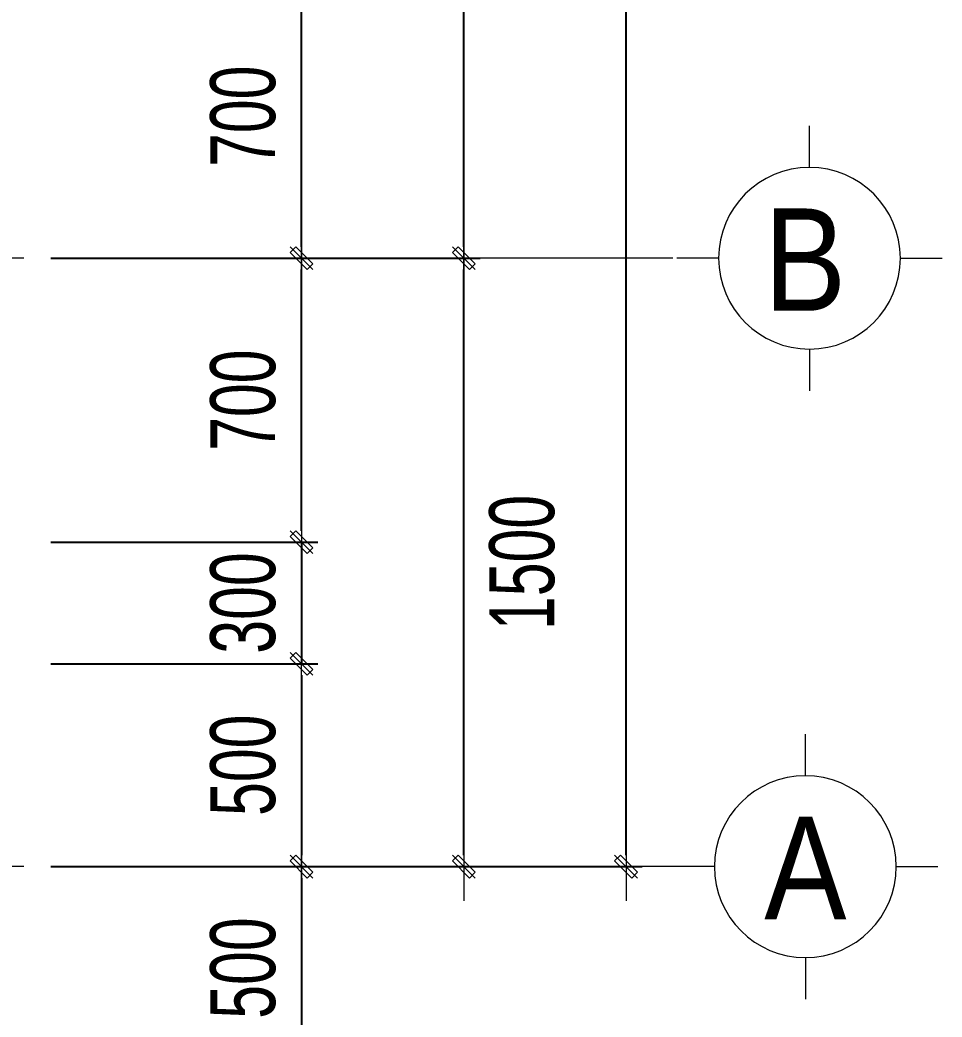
# Model space of a CAD drawing. Header units: millimetres. Extents: x -295047 to 304185, y -728047 to -308748.
# Drawn here: x -152850 to -150576, y -332047 to -329589 of the extents above; entities that cross this region are included whole.
import ezdxf
from ezdxf.enums import TextEntityAlignment as Align

# ---------------------------------------------------------------- set-up
doc = ezdxf.new("R2010")
doc.units = ezdxf.units.MM
doc.header["$MEASUREMENT"] = 0
doc.header["$PDMODE"] = 32
doc.linetypes.add('CENTERX2', pattern=[4, 2.5, -0.5, 0.5, -0.5])
doc.linetypes.add('DASHDOT', pattern=[1, 0.5, -0.25, 0, -0.25])
doc.layers.get('Defpoints').update_dxf_attribs({"color": 1})
for name, color, linetype, lineweight in [('LC Dim', 8, 'Continuous', 18), ('LC ISO', 153, 'Continuous', 13), ('LC Net manh', 219, 'Continuous', 5), ('LC Net truc', 79, 'DASHDOT', 13), ('LC Text1', 3, 'Continuous', 20)]:
    doc.layers.add(name, color=color, linetype=linetype, lineweight=lineweight)
doc.styles.add('HOATBIF', font='hoatbif.shx', dxfattribs={"width": 0.7})
doc.styles.add('LC 1', font='VHAVANB.TTF')
doc.dimstyles.new('1-100', dxfattribs={"dimscale": 100, "dimtxt": 2.5, "dimasz": 0.35, "dimexe": 0.5, "dimexo": 0, "dimgap": 0.8, "dimtad": 1, "dimdec": 0, "dimzin": 0, "dimdsep": 46, "dimtxsty": 'HOATBIF', "dimblk1": 'DOT', "dimblk2": 'DOT', "dimsah": 1, "dimcen": -1, "dimdle": 1, "dimclrd": 256, "dimclre": 256, "dimclrt": 4, "dimadec": 3, "dimazin": 2, "dimtfac": 0.333333, "dimtdec": 0, "dimtix": 1, "dimtmove": 2, "dimatfit": 3, "dimldrblk": 'DOT', "dimfxl": 1, "dimtvp": 0.833333, "dimtolj": 1, "dimtzin": 0, "dimarcsym": 0})
doc.dimstyles.new('mb', dxfattribs={"dimscale": 71, "dimtxt": 2.5, "dimasz": 0.35, "dimexe": 0.5, "dimexo": 0, "dimgap": 0.8, "dimtad": 1, "dimdec": 0, "dimzin": 0, "dimdsep": 46, "dimtxsty": 'HOATBIF', "dimblk1": 'DOT', "dimblk2": 'DOT', "dimsah": 1, "dimcen": -1, "dimdle": 1, "dimclrd": 256, "dimclre": 256, "dimclrt": 4, "dimadec": 3, "dimazin": 2, "dimtfac": 0.333333, "dimtdec": 0, "dimtix": 1, "dimtmove": 2, "dimatfit": 3, "dimldrblk": 'DOT', "dimfxl": 1, "dimtvp": 0.833333, "dimtolj": 1, "dimtzin": 0, "dimarcsym": 0})

# ---------------------------------------------------------------- blocks, each defined once
blk = doc.blocks.new('DOT')
at = {"layer": 'LC Dim', "color": 4}
blk.add_line((-1, -1), (1, 1), dxfattribs=at)
at = {"layer": 'LC Dim'}
blk.add_line((-3, 0), (3, 0), dxfattribs=at)
at = {"layer": 'LC Dim', "color": 4}
blk.add_lwpolyline([(0.5, 1), (-1, -0.5), (-0.5, -1), (1, 0.5)], close=True, dxfattribs=at)
blk = doc.blocks.new('*D666')
at = {"layer": 'Defpoints', "color": 0, "ltscale": 2, "transparency": 16777216}
for p in [(-152773.5, -329476.6), (-152155.6, -329476.6), (-152773.5, -330176.6)]:
    blk.add_point(p, dxfattribs=at)
at = {"layer": 'LC Dim', "lineweight": -2, "ltscale": 2, "transparency": 16777216}
for p, q in [((-152773.5, -329476.6), (-152115.6, -329476.6)), ((-152155.6, -330148.6), (-152155.6, -329504.6)), ((-152773.5, -330176.6), (-152115.6, -330176.6))]:
    blk.add_line(p, q, dxfattribs=at)
at = {"layer": 'LC Dim', "lineweight": -2, "ltscale": 2, "transparency": 16777216, "xscale": 28, "yscale": 28, "zscale": 28}
for p, rotation in [((-152155.6, -329476.6), 90), ((-152155.6, -330176.6), 270)]:
    blk.add_blockref('DOT', p, dxfattribs=dict(at, rotation=rotation))
at = {"layer": 'LC Dim', "color": 4, "ltscale": 2, "transparency": 16777216, "insert": (-152299.6, -329826.6), "char_height": 160, "attachment_point": 5, "rotation": 90, "style": 'HOATBIF'}
blk.add_mtext('\\A1;700', dxfattribs=at)
blk = doc.blocks.new('_Dot')
at = {"color": 0, "linetype": 'ByBlock', "lineweight": -2}
blk.add_line((-0.5, 0), (-1, 0), dxfattribs=at)
at = {"color": 0, "linetype": 'ByBlock', "const_width": 0.5}
blk.add_lwpolyline([(-0.25, 0, 1), (0.25, 0, 1)], format="xyb", close=True, dxfattribs=at)
blk = doc.blocks.new('*D672')
at = {"layer": 'Defpoints', "color": 0, "ltscale": 2, "transparency": 16777216}
for p in [(-152773.5, -330176.6), (-151755.6, -330176.6), (-152773.5, -331676.6)]:
    blk.add_point(p, dxfattribs=at)
at = {"layer": 'LC Dim', "lineweight": -2, "ltscale": 2, "transparency": 16777216}
for p, q in [((-152773.5, -330176.6), (-151715.6, -330176.6)), ((-151755.6, -331648.6), (-151755.6, -330204.6)), ((-152773.5, -331676.6), (-151715.6, -331676.6))]:
    blk.add_line(p, q, dxfattribs=at)
at = {"layer": 'LC Dim', "lineweight": -2, "ltscale": 2, "transparency": 16777216, "xscale": 28, "yscale": 28, "zscale": 28}
for p, rotation in [((-151755.6, -330176.6), 90), ((-151755.6, -331676.6), 270)]:
    blk.add_blockref('DOT', p, dxfattribs=dict(at, rotation=rotation))
at = {"layer": 'LC Dim', "color": 4, "ltscale": 2, "transparency": 16777216, "insert": (-151611.6, -330926.6), "char_height": 160, "attachment_point": 5, "rotation": 90, "style": 'HOATBIF'}
blk.add_mtext('\\A1;1500', dxfattribs=at)
blk = doc.blocks.new('*D673')
at = {"layer": 'Defpoints', "color": 0, "ltscale": 2, "transparency": 16777216}
for p in [(-152773.5, -324176.6), (-151755.6, -324176.6), (-152773.5, -330176.6)]:
    blk.add_point(p, dxfattribs=at)
at = {"layer": 'LC Dim', "lineweight": -2, "ltscale": 2, "transparency": 16777216}
for p, q in [((-152773.5, -324176.6), (-151715.6, -324176.6)), ((-151755.6, -330148.6), (-151755.6, -324204.6)), ((-152773.5, -330176.6), (-151715.6, -330176.6))]:
    blk.add_line(p, q, dxfattribs=at)
at = {"layer": 'LC Dim', "lineweight": -2, "ltscale": 2, "transparency": 16777216, "xscale": 28, "yscale": 28, "zscale": 28}
for p, rotation in [((-151755.6, -324176.6), 90), ((-151755.6, -330176.6), 270)]:
    blk.add_blockref('DOT', p, dxfattribs=dict(at, rotation=rotation))
at = {"layer": 'LC Dim', "color": 4, "ltscale": 2, "transparency": 16777216, "insert": (-151899.6, -327176.6), "char_height": 160, "attachment_point": 5, "rotation": 90, "style": 'HOATBIF'}
blk.add_mtext('\\A1;6000', dxfattribs=at)
blk = doc.blocks.new('*D674')
at = {"layer": 'Defpoints', "color": 0, "ltscale": 2, "transparency": 16777216}
for p in [(-152773.5, -324176.6), (-151355.6, -324176.6), (-152773.5, -331676.6)]:
    blk.add_point(p, dxfattribs=at)
at = {"layer": 'LC Dim', "lineweight": -2, "ltscale": 2, "transparency": 16777216}
for p, q in [((-152773.5, -324176.6), (-151315.6, -324176.6)), ((-151355.6, -331648.6), (-151355.6, -324204.6)), ((-152773.5, -331676.6), (-151315.6, -331676.6))]:
    blk.add_line(p, q, dxfattribs=at)
at = {"layer": 'LC Dim', "lineweight": -2, "ltscale": 2, "transparency": 16777216, "xscale": 28, "yscale": 28, "zscale": 28}
for p, rotation in [((-151355.6, -324176.6), 90), ((-151355.6, -331676.6), 270)]:
    blk.add_blockref('DOT', p, dxfattribs=dict(at, rotation=rotation))
at = {"layer": 'LC Dim', "color": 4, "ltscale": 2, "transparency": 16777216, "insert": (-151499.6, -327926.6), "char_height": 160, "attachment_point": 5, "rotation": 90, "style": 'HOATBIF'}
blk.add_mtext('\\A1;7500', dxfattribs=at)
blk = doc.blocks.new('TTRUC')
at = {"layer": 'LC ISO'}
for p, q in [((0, 6.946), (0, 10.132)), ((-6.946, 0), (-10.132, 0)), ((6.946, 0), (10.132, 0)), ((0, -6.946), (0, -10.132))]:
    blk.add_line(p, q, dxfattribs=at)
at = {"layer": 'LC Net manh'}
blk.add_circle((0, 0), 6.946, dxfattribs=at)
blk = doc.blocks.new('*D772')
at = {"layer": 'Defpoints', "color": 0, "ltscale": 2, "transparency": 16777216}
for p in [(-152773.5, -330176.6), (-152155.6, -330176.6), (-152773.5, -330876.6)]:
    blk.add_point(p, dxfattribs=at)
at = {"layer": 'LC Dim', "lineweight": -2, "ltscale": 2, "transparency": 16777216}
for p, q in [((-152773.5, -330176.6), (-152115.6, -330176.6)), ((-152155.6, -330848.6), (-152155.6, -330204.6)), ((-152773.5, -330876.6), (-152115.6, -330876.6))]:
    blk.add_line(p, q, dxfattribs=at)
at = {"layer": 'LC Dim', "lineweight": -2, "ltscale": 2, "transparency": 16777216, "xscale": 28, "yscale": 28, "zscale": 28}
for p, rotation in [((-152155.6, -330176.6), 90), ((-152155.6, -330876.6), 270)]:
    blk.add_blockref('DOT', p, dxfattribs=dict(at, rotation=rotation))
at = {"layer": 'LC Dim', "color": 4, "ltscale": 2, "transparency": 16777216, "insert": (-152299.6, -330526.6), "char_height": 160, "attachment_point": 5, "rotation": 90, "style": 'HOATBIF'}
blk.add_mtext('\\A1;700', dxfattribs=at)
blk = doc.blocks.new('*D773')
at = {"layer": 'Defpoints', "color": 0, "ltscale": 2, "transparency": 16777216}
for p in [(-152773.5, -330876.6), (-152773.5, -331176.6), (-152155.6, -331176.6)]:
    blk.add_point(p, dxfattribs=at)
at = {"layer": 'LC Dim', "lineweight": -2, "ltscale": 2, "transparency": 16777216}
for p, q in [((-152155.6, -330848.6), (-152155.6, -330820.6)), ((-152773.5, -330876.6), (-152115.6, -330876.6)), ((-152155.6, -330876.6), (-152155.6, -331176.6)), ((-152773.5, -331176.6), (-152115.6, -331176.6)), ((-152155.6, -331204.6), (-152155.6, -331232.6))]:
    blk.add_line(p, q, dxfattribs=at)
at = {"layer": 'LC Dim', "lineweight": -2, "ltscale": 2, "transparency": 16777216, "xscale": 28, "yscale": 28, "zscale": 28}
for p, rotation in [((-152155.6, -330876.6), 270), ((-152155.6, -331176.6), 90)]:
    blk.add_blockref('DOT', p, dxfattribs=dict(at, rotation=rotation))
at = {"layer": 'LC Dim', "color": 4, "ltscale": 2, "transparency": 16777216, "insert": (-152299.6, -331026.6), "char_height": 160, "attachment_point": 5, "rotation": 90, "style": 'HOATBIF'}
blk.add_mtext('\\A1;300', dxfattribs=at)
blk = doc.blocks.new('*D774')
at = {"layer": 'Defpoints', "color": 0, "ltscale": 2, "transparency": 16777216}
for p in [(-152773.5, -331176.6), (-152773.5, -331676.6), (-152155.6, -331676.6)]:
    blk.add_point(p, dxfattribs=at)
at = {"layer": 'LC Dim', "lineweight": -2, "ltscale": 2, "transparency": 16777216}
for p, q in [((-152773.5, -331176.6), (-152115.6, -331176.6)), ((-152155.6, -331204.6), (-152155.6, -331648.6)), ((-152773.5, -331676.6), (-152115.6, -331676.6))]:
    blk.add_line(p, q, dxfattribs=at)
at = {"layer": 'LC Dim', "lineweight": -2, "ltscale": 2, "transparency": 16777216, "xscale": 28, "yscale": 28, "zscale": 28}
for p, rotation in [((-152155.6, -331176.6), 90), ((-152155.6, -331676.6), 270)]:
    blk.add_blockref('DOT', p, dxfattribs=dict(at, rotation=rotation))
at = {"layer": 'LC Dim', "color": 4, "ltscale": 2, "transparency": 16777216, "insert": (-152299.6, -331426.6), "char_height": 160, "attachment_point": 5, "rotation": 90, "style": 'HOATBIF'}
blk.add_mtext('\\A1;500', dxfattribs=at)
blk = doc.blocks.new('*D775')
at = {"layer": 'Defpoints', "color": 0, "ltscale": 2, "transparency": 16777216}
for p in [(-152773.5, -331676.6), (-152773.5, -332176.6), (-152155.6, -332176.6)]:
    blk.add_point(p, dxfattribs=at)
at = {"layer": 'LC Dim', "lineweight": -2, "ltscale": 2, "transparency": 16777216}
for p, q in [((-152773.5, -331676.6), (-152115.6, -331676.6)), ((-152155.6, -331704.6), (-152155.6, -332148.6)), ((-152773.5, -332176.6), (-152115.6, -332176.6))]:
    blk.add_line(p, q, dxfattribs=at)
at = {"layer": 'LC Dim', "lineweight": -2, "ltscale": 2, "transparency": 16777216, "xscale": 28, "yscale": 28, "zscale": 28}
for p, rotation in [((-152155.6, -331676.6), 90), ((-152155.6, -332176.6), 270)]:
    blk.add_blockref('DOT', p, dxfattribs=dict(at, rotation=rotation))
at = {"layer": 'LC Dim', "color": 4, "ltscale": 2, "transparency": 16777216, "insert": (-152299.6, -331926.6), "char_height": 160, "attachment_point": 5, "rotation": 90, "style": 'HOATBIF'}
blk.add_mtext('\\A1;500', dxfattribs=at)

msp = doc.modelspace()

# ---------------------------------------------------------------- linework, layer by layer
at = {"layer": 'LC Net truc', "linetype": 'CENTERX2', "ltscale": 200}
for p, q in [((-151240.2, -330176.6), (-167413.4, -330176.6)), ((-151240.2, -331676.6), (-167413.4, -331676.6))]:
    msp.add_line(p, q, dxfattribs=at)

# ---------------------------------------------------------------- block references
at = {"layer": 'LC ISO', "xscale": -32.25101427308982, "yscale": 32.25101427308982, "zscale": 32.25101427308982}
for p in [(-150903.2, -330176.6), (-150913.5, -331676.6)]:
    msp.add_blockref('TTRUC', p, dxfattribs=at)

# ---------------------------------------------------------------- texts
at = {"layer": 'LC Text1', "ltscale": 0.2, "style": 'LC 1', "width": 0.9}
for s, p in [('b', (-150914.2, -330382)), ('a', (-150913.3, -331882))]:
    msp.add_text(s, height=252.5, dxfattribs=at).set_placement(p, align=Align.BOTTOM_CENTER)

# ---------------------------------------------------------------- dimensions: what is measured, and where the dimension line sits
at = {"layer": 'LC Dim', "ltscale": 2}
for base, p1, p2, picture, middle in [((-151755.6, -324176.6), (-152773.5, -330176.6), (-152773.5, -324176.6), '*D673', (-151899.6, -327176.6)), ((-151355.6, -324176.6), (-152773.5, -331676.6), (-152773.5, -324176.6), '*D674', (-151499.6, -327926.6)), ((-152155.6, -329476.6), (-152773.5, -330176.6), (-152773.5, -329476.6), '*D666', (-152299.6, -329826.6)), ((-152155.6, -330176.6), (-152773.5, -330876.6), (-152773.5, -330176.6), '*D772', (-152299.6, -330526.6)), ((-152155.6, -331176.6), (-152773.5, -330876.6), (-152773.5, -331176.6), '*D773', (-152299.6, -331026.6)), ((-152155.6, -331676.6), (-152773.5, -331176.6), (-152773.5, -331676.6), '*D774', (-152299.6, -331426.6)), ((-152155.6, -332176.6), (-152773.5, -331676.6), (-152773.5, -332176.6), '*D775', (-152299.6, -331926.6))]:
    dim = msp.add_linear_dim(base=base, p1=p1, p2=p2, angle=90, dimstyle='1-100', override={"dimscale": 80, "dimtxt": 2}, dxfattribs=at)
    dim.commit()
    dim.dimension.update_dxf_attribs({"geometry": picture, "text_midpoint": middle})
dim = msp.add_linear_dim(base=(-151755.6, -330176.6), p1=(-152773.5, -331676.6), p2=(-152773.5, -330176.6), angle=90, dimstyle='1-100', override={"dimscale": 80, "dimtxt": 2}, dxfattribs=at)
dim.commit()
dim.dimension.update_dxf_attribs({"geometry": '*D672', "text_midpoint": (-151611.6, -330926.6), "dimtype": 160})

# ---------------------------------------------------------------- leaders
msp.add_leader([(-153759.5, -331304.1), (-153627.9, -332469.4), (-152832.2, -332469.4)], dimstyle='mb', override={"dimscale": 65}, dxfattribs=at)

doc.saveas('drawing.dxf')
